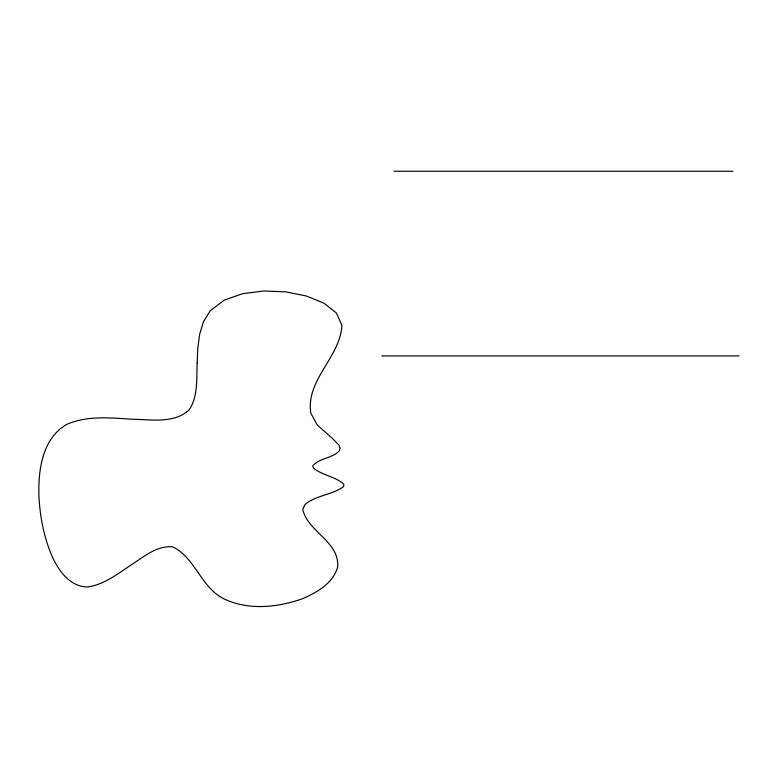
<?xml version="1.0" encoding="UTF-8"?>
<svg xmlns="http://www.w3.org/2000/svg" width="778" height="778" viewBox="0 0 778 778"><rect width="100%" height="100%" fill="white"/><g stroke="black" fill="none" stroke-linecap="round" stroke-linejoin="round"><path stroke-width="1.17" d="M393.94 171.228L733.041 171.228M381.823 355.916L739.1 355.916M197.174 362.83C196.396 378.614 198.254 395.934 189.249 409.831C174.291 423.611 152.264 419.673 133.69 419.274C111.439 418.068 88.011 415.16 66.947 424.282C42.187 438.315 38.161 470.184 38.919 495.994C39.999 517.331 44.122 538.658 52.933 558.215C59.663 572.025 70.788 587.011 87.729 586.923C104.573 584.56 118.207 573.512 131.939 564.351C144.319 556.503 157.098 545.397 172.716 546.856C195.404 557.865 201.103 587.828 224.297 599.031C248.96 610.535 277.503 607.53 302.516 598.729C317.259 592.301 332.955 583.442 337.72 566.938C339.266 541.011 307.728 532.094 302.73 509.269L304.986 504.523C316.072 495.109 332.07 495.109 343.604 486.62L343.837 484.188C335.269 476.447 322.588 475.504 313.651 468.22L312.649 465.993C319.272 457.853 332.313 458.621 339.412 450.744L340.074 448.138L339.043 445.337L333.315 439.191L317.317 425.06L310.801 413.128C305.637 379.683 340.297 357.345 341.902 325.301L336.407 313.019L323.94 303.157L306.415 296.01L285.759 291.847L263.888 290.972L242.717 293.656L224.161 300.182L210.157 310.83L203.418 321.781L199.586 334.569L197.787 348.495L197.174 362.83"/></g></svg>
